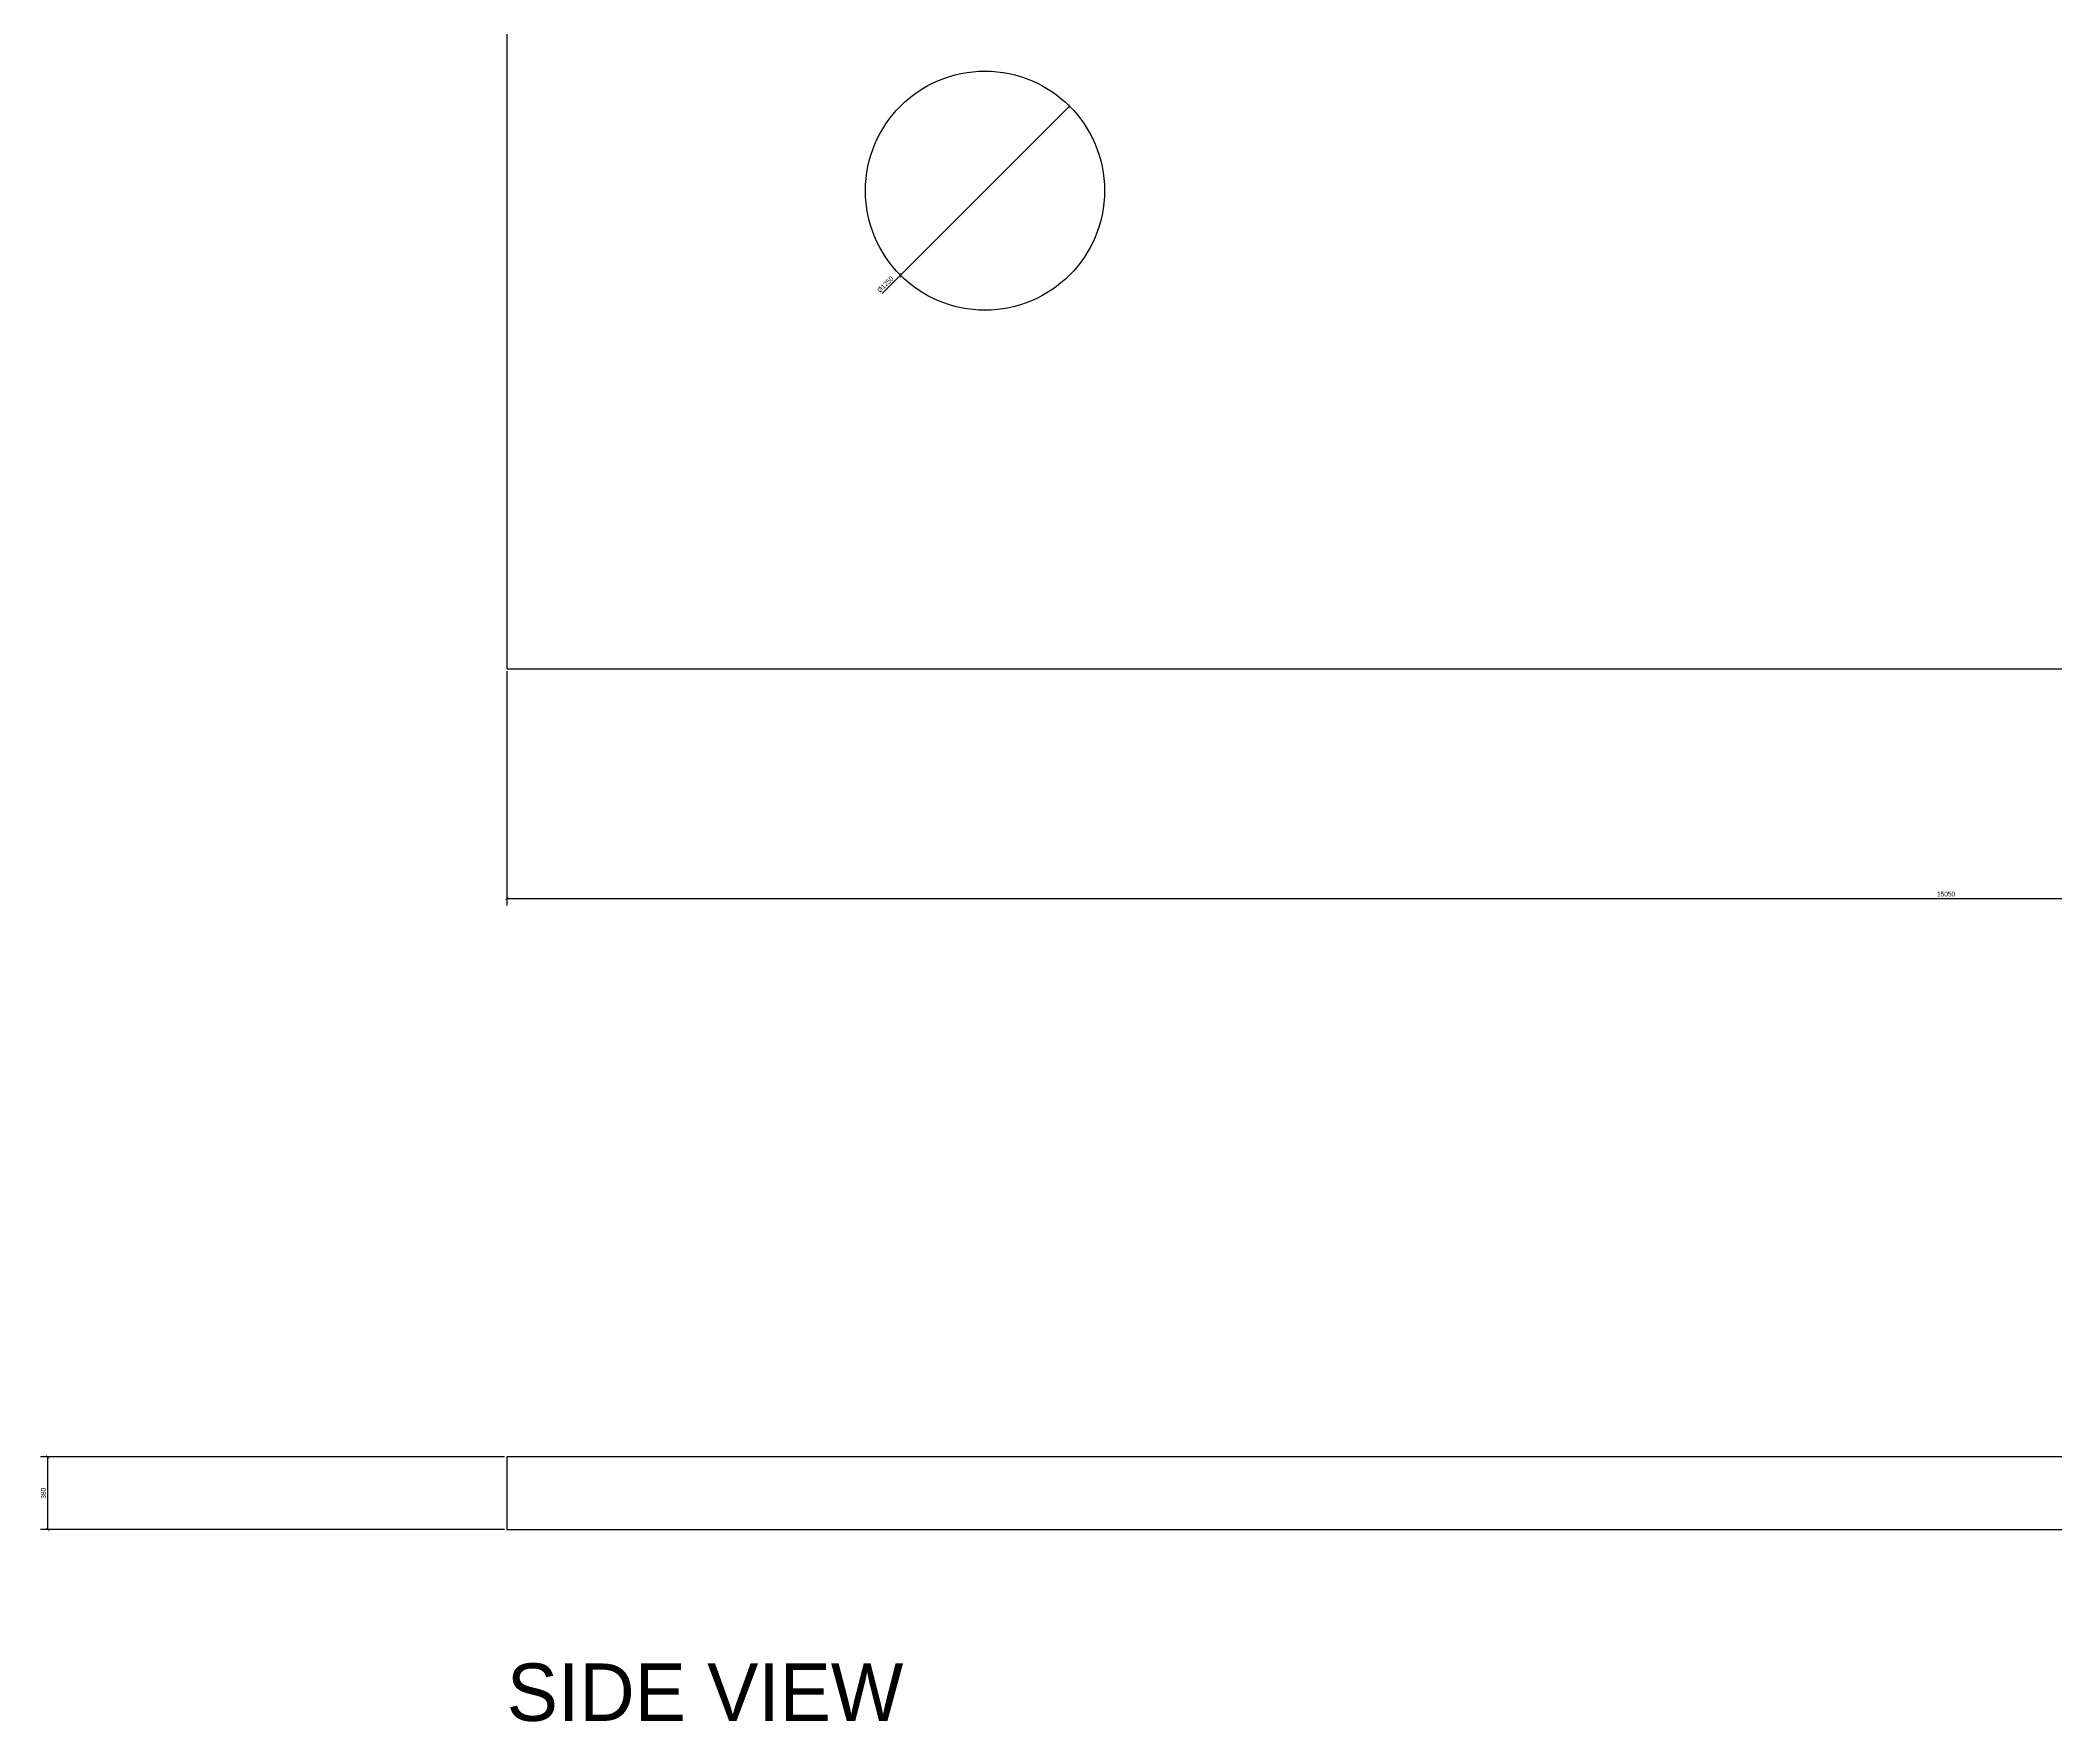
# Model space of a CAD drawing. Header units: millimetres. Extents: x -24 to 162, y -55 to 106.
# Drawn here: x -24.4 to 81, y -55 to 32.9 of the extents above; entities that cross this region are included whole.
import ezdxf

# ---------------------------------------------------------------- set-up
doc = ezdxf.new("R2010")
doc.units = ezdxf.units.MM
doc.styles.add('OpenSansCondensed-Light', font='OpenSansCondensed-Light.ttf')
doc.dimstyles.new('EZDXF', dxfattribs={"dimtxt": 0.25, "dimasz": 0.175, "dimexe": 0.375, "dimexo": 0.125, "dimgap": 0.1, "dimtad": 1, "dimlfac": 100, "dimzin": 12, "dimdsep": 46, "dimtxsty": 'OpenSansCondensed-Light', "dimblk": 'ARCHTICK', "dimcen": 2.5, "dimazin": 3, "dimtfac": 0.5, "dimtmove": 2, "dimatfit": 3})

# ---------------------------------------------------------------- blocks, each defined once
blk = doc.blocks.new('_ARCHTICK')
at = {"color": 0, "linetype": 'BYBLOCK', "const_width": 0.15}
blk.add_lwpolyline([(-0.5, -0.5), (0.5, 0.5)], dxfattribs=at)
blk = doc.blocks.new('*D1')
for p, q in [((0, -0.125), (0, -12.375)), ((150.5, -0.125), (150.5, -12.375)), ((0, -12), (150.5, -12))]:
    blk.add_line(p, q)
at = {"layer": 'Defpoints'}
for p in [(0, 0), (150.5, 0), (0, -12)]:
    blk.add_point(p, dxfattribs=at)
at = {"xscale": 0.175, "yscale": 0.175, "rotation": 180}
blk.add_blockref('_ARCHTICK', (0, -12), dxfattribs=at)
at = {"xscale": 0.175, "yscale": 0.175}
blk.add_blockref('_ARCHTICK', (150.5, -12), dxfattribs=at)
at = {"insert": (75.25, -11.775), "char_height": 0.25, "attachment_point": 5, "style": 'OpenSansCondensed-Light'}
blk.add_mtext('15050', dxfattribs=at)
blk = doc.blocks.new('*D4')
for q in [(29.42, 29.42), (19.63, 19.63)]:
    blk.add_line((20.58, 20.58), q)
at = {"layer": 'Defpoints'}
for p in [(25, 25), (20.58, 20.58)]:
    blk.add_point(p, dxfattribs=at)
at = {"xscale": 0.175, "yscale": 0.175, "rotation": 45}
for p in [(29.42, 29.42), (20.58, 20.58)]:
    blk.add_blockref('_ARCHTICK', p, dxfattribs=at)
at = {"insert": (19.79, 20.1), "char_height": 0.25, "attachment_point": 5, "rotation": 45, "style": 'OpenSansCondensed-Light'}
blk.add_mtext('%%c1250', dxfattribs=at)
blk = doc.blocks.new('*D5')
for p, q in [((-0.125, -41.2), (-24.375, -41.2)), ((-24, -45), (-24, -41.2)), ((-0.125, -45), (-24.375, -45))]:
    blk.add_line(p, q)
at = {"layer": 'Defpoints'}
for p in [(0, -41.2), (-24, -45), (0, -45)]:
    blk.add_point(p, dxfattribs=at)
at = {"xscale": 0.175, "yscale": 0.175}
for p, rotation in [((-24, -41.2), 90), ((-24, -45), 270)]:
    blk.add_blockref('_ARCHTICK', p, dxfattribs=dict(at, rotation=rotation))
at = {"insert": (-24.225, -43.1), "char_height": 0.25, "attachment_point": 5, "rotation": 90, "style": 'OpenSansCondensed-Light'}
blk.add_mtext('380', dxfattribs=at)

msp = doc.modelspace()

# ---------------------------------------------------------------- linework, layer by layer
at = {"layer": 'HOLES'}
msp.add_circle((25, 25), 6.25, dxfattribs=at)
at = {"layer": 'OUTLINE'}
msp.add_lwpolyline([(0, 0), (150.5, 0), (150.5, 90), (0, 90)], close=True, dxfattribs=at)
at = {"layer": 'SIDE_VIEW'}
msp.add_lwpolyline([(0, -45), (150.5, -45), (150.5, -41.2), (0, -41.2)], close=True, dxfattribs=at)

# ---------------------------------------------------------------- texts
at = {"layer": 'NOTES'}
msp.add_text('SIDE VIEW', height=3, dxfattribs=at).set_placement((0, -55))

# ---------------------------------------------------------------- dimensions: what is measured, and where the dimension line sits
dim = msp.add_diameter_dim_2p(p1=(29.41942, 29.41942), p2=(20.58058, 20.58058), text='DIA=12.50', dimstyle='EZDXF')
dim.commit()
dim.dimension.update_dxf_attribs({"geometry": '*D4', "text_midpoint": (19.78509, 20.10329)})
dim = msp.add_linear_dim(base=(0, -12), p1=(0, 0), p2=(150.5, 0), text='W=150.50', dimstyle='EZDXF')
dim.commit()
dim.dimension.update_dxf_attribs({"geometry": '*D1', "text_midpoint": (75.25, -11.775)})
dim = msp.add_linear_dim(base=(-24, -45), p1=(0, -45), p2=(0, -41.2), angle=90, text='T=4.00', dimstyle='EZDXF')
dim.commit()
dim.dimension.update_dxf_attribs({"geometry": '*D5', "text_midpoint": (-24.225, -43.1)})

doc.saveas('drawing.dxf')
